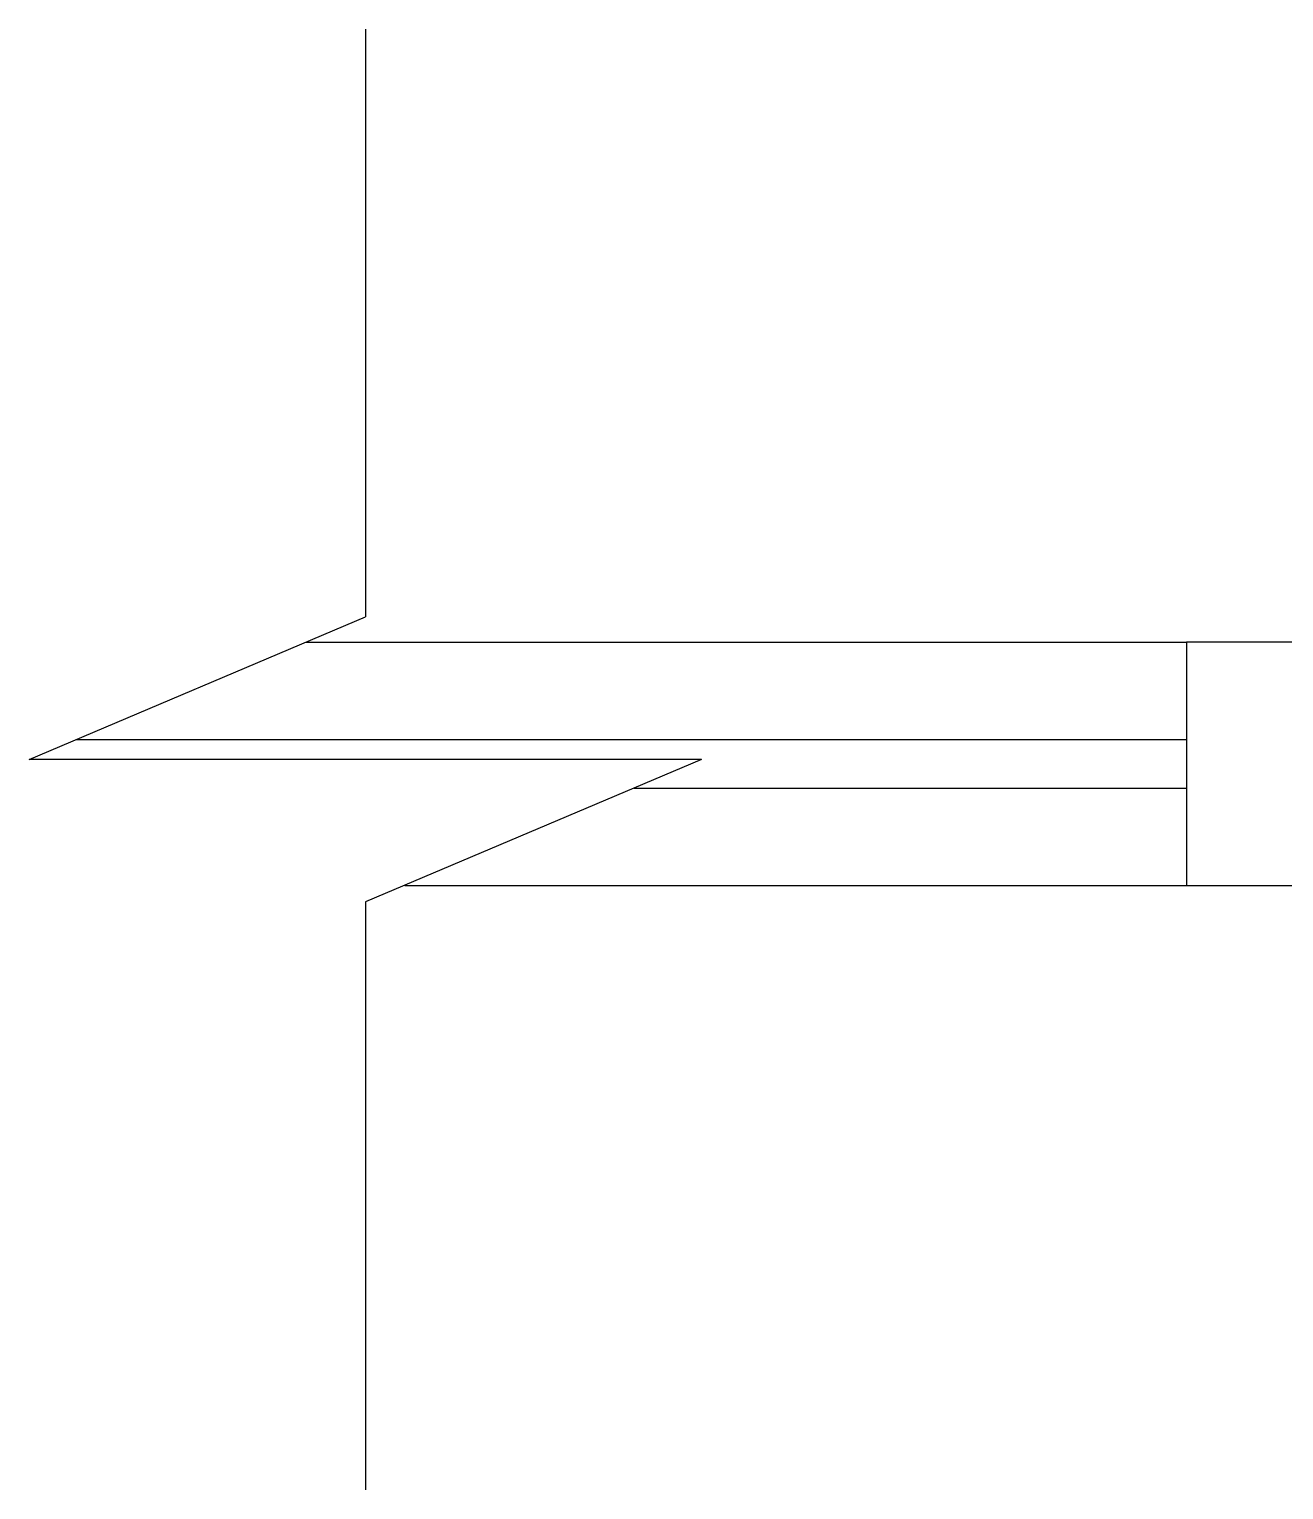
# Model space of a CAD drawing. Header units: millimetres. Extents: x 776 to 1595, y 411 to 1258.
# Drawn here: x 788.287 to 789.062, y 461.143 to 462.044 of the extents above; entities that cross this region are included whole.
import ezdxf

# ---------------------------------------------------------------- set-up
doc = ezdxf.new("R2010")
doc.units = ezdxf.units.MM
for name, color, linetype in [('can02', 2, 'Continuous'), ('pena01', 1, 'Continuous'), ('pena02', 2, 'Continuous')]:
    doc.layers.add(name, color=color, linetype=linetype)

msp = doc.modelspace()

# ---------------------------------------------------------------- linework, layer by layer
at = {"layer": 'can02', "color": 0}
for p, q in [((789.49747, 461.66608), (789.00164, 461.66608)), ((789.00164, 461.66608), (789.00164, 461.51608)), ((789.00164, 461.51608), (791.49581, 461.51608))]:
    msp.add_line(p, q, dxfattribs=at)
at = {"layer": 'pena01', "color": 0}
for p, q in [((788.45788, 461.66608), (789.00164, 461.66608)), ((788.51917, 461.51608), (789.00164, 461.51608))]:
    msp.add_line(p, q, dxfattribs=at)
at = {"layer": 'pena02'}
for p, q in [((788.49494, 462.04441), (788.49494, 461.68182)), ((788.28748, 461.59374), (788.49494, 461.68182)), ((788.70241, 461.59374), (788.28748, 461.59374)), ((788.70241, 461.59374), (788.49494, 461.50581)), ((788.49494, 461.50581), (788.49494, 461.14308))]:
    msp.add_line(p, q, dxfattribs=at)
at = {"layer": 'pena02', "color": 0}
for p, q in [((788.31655, 461.60608), (789.00164, 461.60608)), ((788.66074, 461.57608), (789.00164, 461.57608))]:
    msp.add_line(p, q, dxfattribs=at)

doc.saveas('drawing.dxf')
